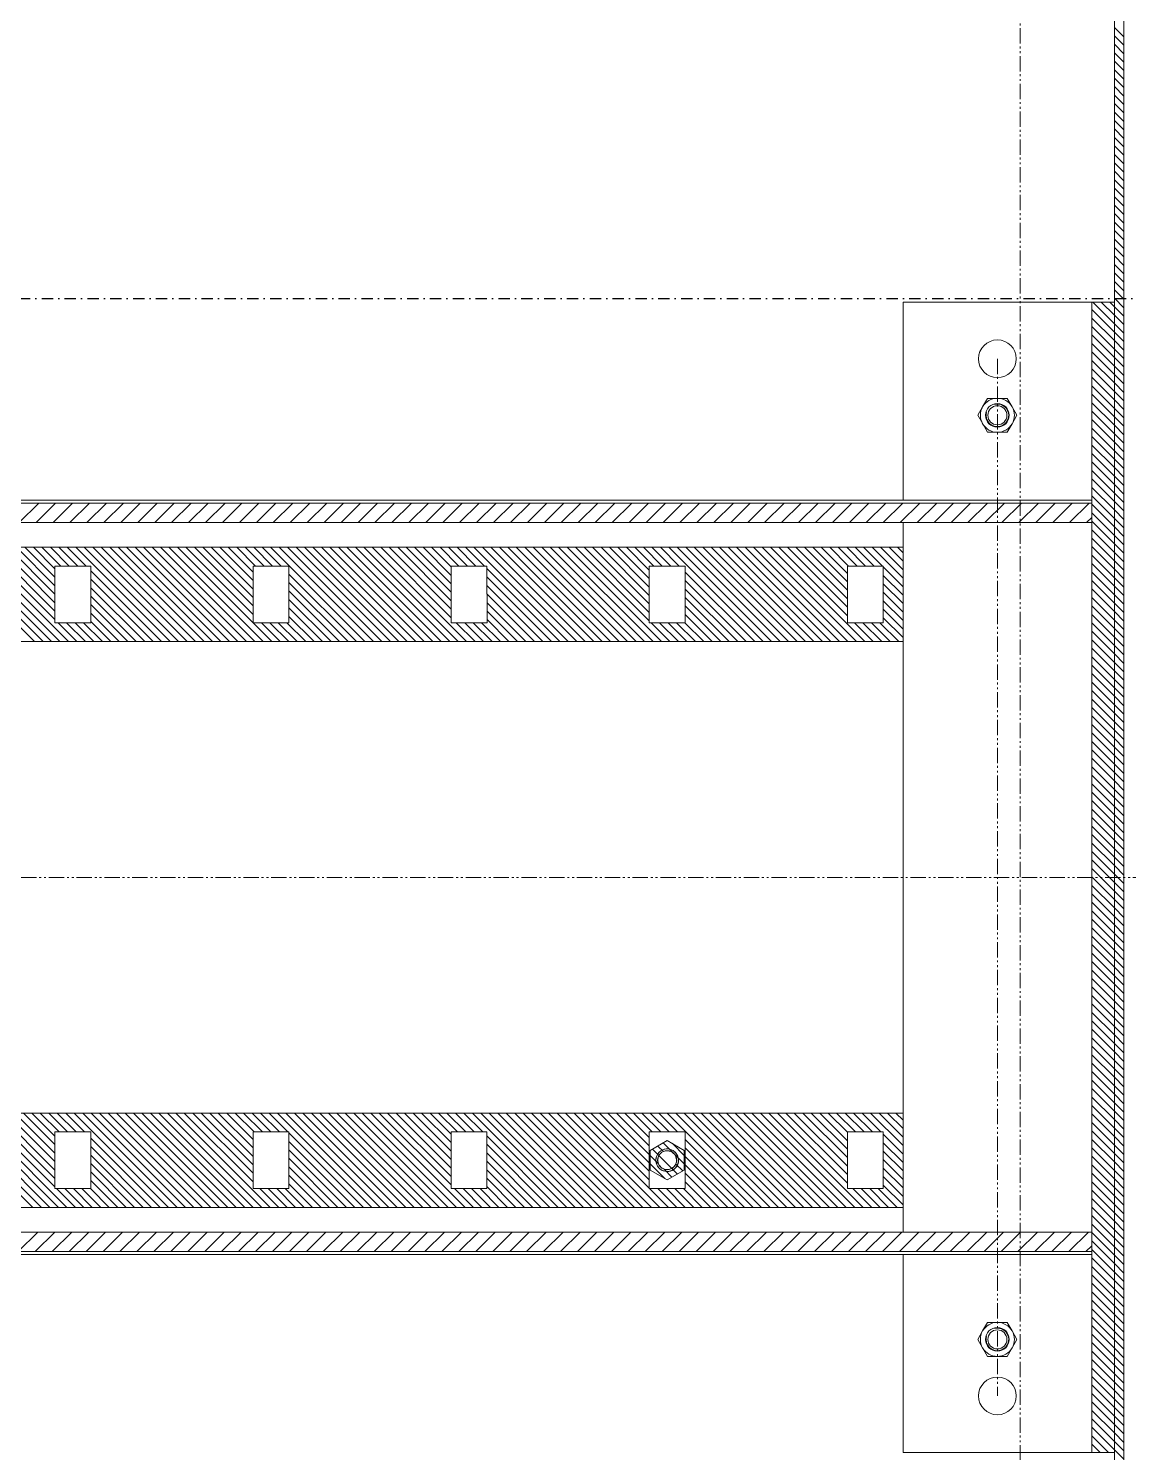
# Model space of a CAD drawing. Header units: millimetres. Extents: x 2179 to 44859, y 3478 to 159868.
# Drawn here: x 33988 to 34571, y 137283 to 138038 of the extents above; entities that cross this region are included whole.
import ezdxf

# ---------------------------------------------------------------- set-up
doc = ezdxf.new("R2010")
doc.units = ezdxf.units.MM
doc.linetypes.add('1_Čerchovaná 6_0mm', pattern=[12, 6, -3, 0, -3])
doc.linetypes.add('IMPORT-PHANTOM2', pattern=[14.732, 8.128, -1.524, 1.016, -1.524, 1.016, -1.524])
for name, color, linetype, lineweight in [('0-1', 7, 'IMPORT-PHANTOM2', 9), ('0-2', 7, 'Continuous', 9), ('2966-1_navrh dispozice stroju-HK_dwg-1', 7, 'Continuous', 9)]:
    doc.layers.add(name, color=color, linetype=linetype, lineweight=lineweight)
doc.layers.add('S-GRID-1', color=9, linetype='1_Čerchovaná 6_0mm', lineweight=25, true_color=0x808080)

# ---------------------------------------------------------------- blocks, each defined once
blk = doc.blocks.new('2966-1_navrh dispozice stroju-HK_dwg__X1507-903082-1NP _ stroje - KOTVÍCÍ BODY')
at = {"layer": '0-2'}
for p, q in [((-15000.63, 18414.95), (-14995.63, 18419.95)), ((-14996.14, 18414.95), (-14991.14, 18419.95)), ((-14991.65, 18414.95), (-14986.65, 18419.95)), ((-14987.16, 18414.95), (-14982.16, 18419.95)), ((-14982.67, 18414.95), (-14977.67, 18419.95)), ((-14978.18, 18414.95), (-14973.18, 18419.95)), ((-14973.69, 18414.95), (-14968.69, 18419.95)), ((-14969.2, 18414.95), (-14964.2, 18419.95)), ((-14964.71, 18414.95), (-14959.71, 18419.95)), ((-14960.22, 18414.95), (-14955.22, 18419.95)), ((-14955.73, 18414.95), (-14950.73, 18419.95)), ((-14951.24, 18414.95), (-14946.24, 18419.95)), ((-14946.75, 18414.95), (-14941.75, 18419.95)), ((-14942.26, 18414.95), (-14937.26, 18419.95)), ((-14937.77, 18414.95), (-14932.77, 18419.95)), ((-14933.28, 18414.95), (-14928.28, 18419.95)), ((-14928.79, 18414.95), (-14923.79, 18419.95)), ((-14924.3, 18414.95), (-14919.3, 18419.95)), ((-14919.81, 18414.95), (-14914.81, 18419.95)), ((-14915.32, 18414.95), (-14910.32, 18419.95)), ((-14910.83, 18414.95), (-14905.83, 18419.95)), ((-14906.34, 18414.95), (-14901.34, 18419.95)), ((-14901.85, 18414.95), (-14896.85, 18419.95)), ((-14897.36, 18414.95), (-14892.36, 18419.95)), ((-14892.87, 18414.95), (-14887.87, 18419.95)), ((-14888.38, 18414.95), (-14883.38, 18419.95)), ((-14883.89, 18414.95), (-14878.89, 18419.95)), ((-14879.4, 18414.95), (-14874.4, 18419.95)), ((-14874.91, 18414.95), (-14869.91, 18419.95)), ((-14870.42, 18414.95), (-14865.42, 18419.95)), ((-14865.93, 18414.95), (-14860.93, 18419.95)), ((-14861.44, 18414.95), (-14856.44, 18419.95)), ((-14856.95, 18414.95), (-14851.95, 18419.95)), ((-14852.46, 18414.95), (-14847.46, 18419.95)), ((-14847.97, 18414.95), (-14842.97, 18419.95)), ((-14843.48, 18414.95), (-14838.48, 18419.95)), ((-14838.99, 18414.95), (-14833.99, 18419.95)), ((-14834.5, 18414.95), (-14829.5, 18419.95)), ((-14830.01, 18414.95), (-14825.01, 18419.95)), ((-14825.52, 18414.95), (-14820.52, 18419.95)), ((-14821.03, 18414.95), (-14816.03, 18419.95)), ((-14816.54, 18414.95), (-14811.54, 18419.95)), ((-14812.05, 18414.95), (-14807.05, 18419.95)), ((-14807.56, 18414.95), (-14802.56, 18419.95)), ((-14803.07, 18414.95), (-14798.07, 18419.95)), ((-14798.58, 18414.95), (-14793.58, 18419.95)), ((-14794.09, 18414.95), (-14789.09, 18419.95)), ((-14789.6, 18414.95), (-14784.6, 18419.95)), ((-14785.11, 18414.95), (-14780.11, 18419.95)), ((-14780.62, 18414.95), (-14775.62, 18419.95)), ((-14776.13, 18414.95), (-14771.13, 18419.95)), ((-14771.64, 18414.95), (-14766.64, 18419.95)), ((-14767.15, 18414.95), (-14762.15, 18419.95)), ((-14762.66, 18414.95), (-14757.66, 18419.95)), ((-14758.17, 18414.95), (-14753.17, 18419.95)), ((-14753.68, 18414.95), (-14748.68, 18419.95)), ((-14749.19, 18414.95), (-14744.19, 18419.95)), ((-14744.7, 18414.95), (-14739.7, 18419.95)), ((-14740.21, 18414.95), (-14735.21, 18419.95)), ((-14735.72, 18414.95), (-14730.72, 18419.95)), ((-14731.22, 18414.95), (-14726.22, 18419.95)), ((-14726.73, 18414.95), (-14721.73, 18419.95)), ((-14722.24, 18414.95), (-14717.24, 18419.95)), ((-14717.75, 18414.95), (-14712.75, 18419.95)), ((-14713.26, 18414.95), (-14708.26, 18419.95)), ((-14708.77, 18414.95), (-14703.77, 18419.95)), ((-14704.28, 18414.95), (-14699.28, 18419.95)), ((-14699.79, 18414.95), (-14694.79, 18419.95)), ((-14695.3, 18414.95), (-14690.3, 18419.95)), ((-14690.81, 18414.95), (-14685.81, 18419.95)), ((-14686.32, 18414.95), (-14681.32, 18419.95)), ((-14681.83, 18414.95), (-14676.83, 18419.95)), ((-14677.34, 18414.95), (-14672.34, 18419.95)), ((-14672.85, 18414.95), (-14667.85, 18419.95)), ((-14668.36, 18414.95), (-14663.36, 18419.95)), ((-14663.87, 18414.95), (-14658.87, 18419.95)), ((-14659.38, 18414.95), (-14654.38, 18419.95)), ((-14654.89, 18414.95), (-14649.89, 18419.95)), ((-14650.4, 18414.95), (-14645.4, 18419.95)), ((-14645.91, 18414.95), (-14640.91, 18419.95)), ((-14641.42, 18414.95), (-14636.42, 18419.95)), ((-14636.93, 18414.95), (-14631.93, 18419.95)), ((-14632.44, 18414.95), (-14627.44, 18419.95)), ((-14627.95, 18414.95), (-14622.95, 18419.95)), ((-14623.46, 18414.95), (-14618.46, 18419.95)), ((-14618.97, 18414.95), (-14613.97, 18419.95)), ((-14614.48, 18414.95), (-14609.48, 18419.95)), ((-14609.99, 18414.95), (-14604.99, 18419.95)), ((-14605.5, 18414.95), (-14600.5, 18419.95)), ((-14601.01, 18414.95), (-14596.01, 18419.95)), ((-14596.52, 18414.95), (-14591.52, 18419.95)), ((-14592.03, 18414.95), (-14587.03, 18419.95)), ((-14587.54, 18414.95), (-14582.54, 18419.95)), ((-14583.05, 18414.95), (-14578.05, 18419.95)), ((-14578.56, 18414.95), (-14573.56, 18419.95)), ((-14574.07, 18414.95), (-14569.07, 18419.95)), ((-14569.58, 18414.95), (-14564.58, 18419.95)), ((-14565.09, 18414.95), (-14560.09, 18419.95)), ((-14560.6, 18414.95), (-14555.6, 18419.95)), ((-14556.11, 18414.95), (-14551.11, 18419.95)), ((-14551.62, 18414.95), (-14546.62, 18419.95)), ((-14547.13, 18414.95), (-14542.13, 18419.95)), ((-14542.64, 18414.95), (-14537.64, 18419.95)), ((-14538.15, 18414.95), (-14533.15, 18419.95)), ((-14533.66, 18414.95), (-14528.66, 18419.95)), ((-14529.17, 18414.95), (-14524.17, 18419.95)), ((-14524.68, 18414.95), (-14519.68, 18419.95)), ((-14520.19, 18414.95), (-14515.19, 18419.95)), ((-14515.7, 18414.95), (-14510.7, 18419.95)), ((-14511.21, 18414.95), (-14506.21, 18419.95)), ((-14506.72, 18414.95), (-14501.72, 18419.95)), ((-14502.23, 18414.95), (-14497.23, 18419.95)), ((-14497.74, 18414.95), (-14492.74, 18419.95)), ((-14493.25, 18414.95), (-14488.25, 18419.95)), ((-14488.76, 18414.95), (-14483.76, 18419.95)), ((-14484.27, 18414.95), (-14479.27, 18419.95)), ((-14479.78, 18414.95), (-14474.78, 18419.95)), ((-14475.29, 18414.95), (-14470.29, 18419.95)), ((-14470.8, 18414.95), (-14465.8, 18419.95)), ((-14466.31, 18414.95), (-14461.31, 18419.95)), ((-14461.82, 18414.95), (-14456.82, 18419.95)), ((-14457.33, 18414.95), (-14452.33, 18419.95)), ((-14452.84, 18414.95), (-14447.84, 18419.95)), ((-14448.35, 18414.95), (-14443.35, 18419.95)), ((-14443.86, 18414.95), (-14438.86, 18419.95)), ((-14439.37, 18414.95), (-14434.37, 18419.95)), ((-14434.88, 18414.95), (-14429.88, 18419.95)), ((-14430.39, 18414.95), (-14425.39, 18419.95)), ((-14425.9, 18414.95), (-14420.9, 18419.95)), ((-14421.41, 18414.95), (-14416.41, 18419.95)), ((-14416.92, 18414.95), (-14411.92, 18419.95)), ((-14412.43, 18414.95), (-14407.43, 18419.95)), ((-14407.94, 18414.95), (-14402.94, 18419.95)), ((-14403.45, 18414.95), (-14398.45, 18419.95)), ((-14398.96, 18414.95), (-14393.96, 18419.95)), ((-14394.47, 18414.95), (-14389.47, 18419.95)), ((-14389.98, 18414.95), (-14384.98, 18419.95)), ((-14385.49, 18414.95), (-14380.49, 18419.95)), ((-14380.99, 18414.95), (-14375.99, 18419.95)), ((-14376.5, 18414.95), (-14371.5, 18419.95)), ((-14372.01, 18414.95), (-14367.01, 18419.95)), ((-14367.52, 18414.95), (-14362.52, 18419.95)), ((-14363.03, 18414.95), (-14358.03, 18419.95)), ((-14358.54, 18414.95), (-14353.54, 18419.95)), ((-14354.05, 18414.95), (-14349.05, 18419.95)), ((-14349.56, 18414.95), (-14344.56, 18419.95)), ((-14345.07, 18414.95), (-14340.07, 18419.95)), ((-14340.58, 18414.95), (-14335.58, 18419.95)), ((-14336.09, 18414.95), (-14331.09, 18419.95)), ((-14331.6, 18414.95), (-14326.6, 18419.95)), ((-14327.11, 18414.95), (-14322.11, 18419.95)), ((-14322.62, 18414.95), (-14317.62, 18419.95)), ((-14318.13, 18414.95), (-14313.13, 18419.95)), ((-14313.64, 18414.95), (-14308.64, 18419.95)), ((-14309.15, 18414.95), (-14304.15, 18419.95)), ((-14304.66, 18414.95), (-14299.66, 18419.95)), ((-14300.17, 18414.95), (-14295.17, 18419.95)), ((-14295.68, 18414.95), (-14290.68, 18419.95)), ((-14291.19, 18414.95), (-14286.19, 18419.95)), ((-14286.7, 18414.95), (-14281.7, 18419.95)), ((-14282.21, 18414.95), (-14277.21, 18419.95)), ((-14277.72, 18414.95), (-14272.72, 18419.95)), ((-14273.23, 18414.95), (-14268.23, 18419.95)), ((-14268.74, 18414.95), (-14263.74, 18419.95)), ((-14264.25, 18414.95), (-14259.25, 18419.95)), ((-14259.76, 18414.95), (-14254.76, 18419.95)), ((-14255.27, 18414.95), (-14250.27, 18419.95)), ((-14250.78, 18414.95), (-14245.78, 18419.95)), ((-14246.29, 18414.95), (-14241.29, 18419.95))]:
    blk.add_line(p, q, dxfattribs=at)
blk = doc.blocks.new('2966-1_navrh dispozice stroju-HK_dwg__X1516-903091-1NP _ stroje - KOTVÍCÍ BODY')
at = {"layer": '0-2'}
for p, q in [((-14351.43, 18399.8), (-14354.58, 18402.95)), ((-14351.43, 18390.82), (-14361.78, 18401.17)), ((-14351.43, 18381.84), (-14361.78, 18392.19)), ((-14351.43, 18372.86), (-14361.78, 18383.21)), ((-14351.43, 18363.88), (-14361.78, 18374.23)), ((-14351.43, 18354.9), (-14361.78, 18365.25)), ((-14351.43, 18345.92), (-14361.78, 18356.27)), ((-14351.43, 18336.93), (-14361.78, 18347.28)), ((-14351.43, 18327.95), (-14361.78, 18338.3)), ((-14351.43, 18318.97), (-14361.78, 18329.32)), ((-14351.43, 18309.99), (-14361.78, 18320.34)), ((-14351.43, 18301.01), (-14361.78, 18311.36)), ((-14351.43, 18292.03), (-14361.78, 18302.38)), ((-14351.43, 18283.05), (-14361.78, 18293.4)), ((-14351.43, 18274.07), (-14361.78, 18284.42)), ((-14351.43, 18265.09), (-14361.78, 18275.44)), ((-14351.43, 18256.11), (-14361.78, 18266.46)), ((-14351.43, 18247.13), (-14361.78, 18257.48)), ((-14351.43, 18238.15), (-14361.78, 18248.5)), ((-14351.43, 18229.17), (-14361.78, 18239.52)), ((-14351.43, 18220.19), (-14361.78, 18230.54)), ((-14351.43, 18211.21), (-14361.78, 18221.56)), ((-14351.43, 18202.23), (-14361.78, 18212.58)), ((-14351.43, 18193.25), (-14361.78, 18203.6)), ((-14351.43, 18184.27), (-14361.78, 18194.62)), ((-14351.43, 18175.29), (-14361.78, 18185.64)), ((-14351.43, 18166.31), (-14361.78, 18176.66)), ((-14351.43, 18157.33), (-14361.78, 18167.68)), ((-14351.43, 18148.35), (-14361.78, 18158.7)), ((-14351.43, 18139.37), (-14361.78, 18149.72)), ((-14351.43, 18130.39), (-14361.78, 18140.74)), ((-14351.43, 18121.41), (-14361.78, 18131.76)), ((-14351.43, 18112.43), (-14361.78, 18122.78)), ((-14351.43, 18103.45), (-14361.78, 18113.8)), ((-14351.43, 18094.47), (-14361.78, 18104.82)), ((-14351.43, 18085.49), (-14361.78, 18095.84)), ((-14351.43, 18076.51), (-14361.78, 18086.86)), ((-14351.43, 18067.53), (-14361.78, 18077.88)), ((-14351.43, 18058.55), (-14361.78, 18068.9)), ((-14351.43, 18049.57), (-14361.78, 18059.92)), ((-14351.43, 18040.59), (-14361.78, 18050.94)), ((-14351.43, 18031.61), (-14361.78, 18041.96)), ((-14351.43, 18022.63), (-14361.78, 18032.98)), ((-14351.43, 18013.65), (-14361.78, 18024)), ((-14351.43, 18004.67), (-14361.78, 18015.02)), ((-14351.43, 17995.69), (-14361.78, 18006.04)), ((-14351.43, 17986.7), (-14361.78, 17997.05)), ((-14351.43, 17977.72), (-14361.78, 17988.07)), ((-14351.43, 17968.74), (-14361.78, 17979.09)), ((-14351.43, 17959.76), (-14361.78, 17970.11)), ((-14351.43, 17950.78), (-14361.78, 17961.13)), ((-14351.43, 17941.8), (-14361.78, 17952.15)), ((-14351.43, 17932.82), (-14361.78, 17943.17)), ((-14351.43, 17923.84), (-14361.78, 17934.19)), ((-14351.43, 17914.86), (-14361.78, 17925.21)), ((-14351.43, 17905.88), (-14361.78, 17916.23)), ((-14351.43, 17896.9), (-14361.78, 17907.25)), ((-14351.43, 17887.92), (-14361.78, 17898.27)), ((-14351.43, 17878.94), (-14361.78, 17889.29)), ((-14351.43, 17869.96), (-14361.78, 17880.31)), ((-14351.43, 17860.98), (-14361.78, 17871.33)), ((-14351.43, 17852), (-14361.78, 17862.35)), ((-14351.43, 17843.02), (-14361.78, 17853.37)), ((-14351.43, 17834.04), (-14361.78, 17844.39))]:
    blk.add_line(p, q, dxfattribs=at)
blk = doc.blocks.new('2966-1_navrh dispozice stroju-HK_dwg__X1517-903092-1NP _ stroje - KOTVÍCÍ BODY')
at = {"layer": '0-2'}
for p, q in [((-14738.02, 18400.23), (-14740.73, 18402.95)), ((-14738.02, 18391.25), (-14748.37, 18401.6)), ((-14738.02, 18382.27), (-14748.37, 18392.62)), ((-14738.02, 18373.29), (-14748.37, 18383.64)), ((-14738.02, 18364.31), (-14748.37, 18374.66)), ((-14738.02, 18355.33), (-14748.37, 18365.68)), ((-14738.02, 18346.35), (-14748.37, 18356.7)), ((-14738.02, 18337.37), (-14748.37, 18347.72)), ((-14738.02, 18328.39), (-14748.37, 18338.74)), ((-14738.02, 18319.41), (-14748.37, 18329.76)), ((-14738.02, 18310.43), (-14748.37, 18320.78)), ((-14738.02, 18301.45), (-14748.37, 18311.8)), ((-14738.02, 18292.47), (-14748.37, 18302.82)), ((-14738.02, 18283.49), (-14748.37, 18293.84)), ((-14738.02, 18274.51), (-14748.37, 18284.86)), ((-14738.02, 18265.53), (-14748.37, 18275.88)), ((-14738.02, 18256.55), (-14748.37, 18266.9)), ((-14738.02, 18247.57), (-14748.37, 18257.92)), ((-14738.02, 18238.59), (-14748.37, 18248.94)), ((-14738.02, 18229.61), (-14748.37, 18239.96)), ((-14738.02, 18220.63), (-14748.37, 18230.98)), ((-14738.02, 18211.65), (-14748.37, 18222)), ((-14738.02, 18202.67), (-14748.37, 18213.02)), ((-14738.02, 18193.69), (-14748.37, 18204.04)), ((-14738.02, 18184.71), (-14748.37, 18195.06)), ((-14738.02, 18175.73), (-14748.37, 18186.08)), ((-14738.02, 18166.75), (-14748.37, 18177.1)), ((-14738.02, 18157.77), (-14748.37, 18168.12)), ((-14738.02, 18148.79), (-14748.37, 18159.14)), ((-14738.02, 18139.81), (-14748.37, 18150.16)), ((-14738.02, 18130.83), (-14748.37, 18141.18)), ((-14738.02, 18121.84), (-14748.37, 18132.19)), ((-14738.02, 18112.86), (-14748.37, 18123.21)), ((-14738.02, 18103.88), (-14748.37, 18114.23)), ((-14738.02, 18094.9), (-14748.37, 18105.25)), ((-14738.02, 18085.92), (-14748.37, 18096.27)), ((-14738.02, 18076.94), (-14748.37, 18087.29)), ((-14738.02, 18067.96), (-14748.37, 18078.31)), ((-14738.02, 18058.98), (-14748.37, 18069.33)), ((-14738.02, 18050), (-14748.37, 18060.35)), ((-14738.02, 18041.02), (-14748.37, 18051.37)), ((-14738.02, 18032.04), (-14748.37, 18042.39)), ((-14738.02, 18023.06), (-14748.37, 18033.41)), ((-14738.02, 18014.08), (-14748.37, 18024.43)), ((-14738.02, 18005.1), (-14748.37, 18015.45)), ((-14738.02, 17996.12), (-14748.37, 18006.47)), ((-14738.02, 17987.14), (-14748.37, 17997.49)), ((-14738.02, 17978.16), (-14748.37, 17988.51)), ((-14738.02, 17969.18), (-14748.37, 17979.53)), ((-14738.02, 17960.2), (-14748.37, 17970.55)), ((-14738.02, 17951.22), (-14748.37, 17961.57)), ((-14738.02, 17942.24), (-14748.37, 17952.59)), ((-14738.02, 17933.26), (-14748.37, 17943.61)), ((-14738.02, 17924.28), (-14748.37, 17934.63)), ((-14738.02, 17915.3), (-14748.37, 17925.65)), ((-14738.02, 17906.32), (-14748.37, 17916.67)), ((-14738.02, 17897.34), (-14748.37, 17907.69)), ((-14738.02, 17888.36), (-14748.37, 17898.71)), ((-14738.02, 17879.38), (-14748.37, 17889.73)), ((-14738.02, 17870.4), (-14748.37, 17880.75)), ((-14738.02, 17861.42), (-14748.37, 17871.77)), ((-14738.02, 17852.44), (-14748.37, 17862.79)), ((-14738.02, 17843.46), (-14748.37, 17853.81)), ((-14738.02, 17834.48), (-14748.37, 17844.83))]:
    blk.add_line(p, q, dxfattribs=at)
blk = doc.blocks.new('2966-1_navrh dispozice stroju-HK_dwg__X1518-903093-1NP _ stroje - KOTVÍCÍ BODY')
at = {"layer": '0-2'}
for p, q in [((-14854.9, 18412.51), (-14852.46, 18414.95)), ((-14854.9, 18408.02), (-14847.97, 18414.95)), ((-14854.9, 18403.53), (-14843.48, 18414.95)), ((-14850.99, 18402.95), (-14838.99, 18414.95)), ((-14846.5, 18402.95), (-14834.5, 18414.95)), ((-14842.01, 18402.95), (-14830.01, 18414.95)), ((-14837.52, 18402.95), (-14825.52, 18414.95)), ((-14833.03, 18402.95), (-14821.03, 18414.95)), ((-14828.54, 18402.95), (-14816.54, 18414.95)), ((-14824.05, 18402.95), (-14812.05, 18414.95)), ((-14819.56, 18402.95), (-14807.56, 18414.95)), ((-14815.07, 18402.95), (-14803.07, 18414.95)), ((-14810.58, 18402.95), (-14798.58, 18414.95)), ((-14806.09, 18402.95), (-14794.09, 18414.95)), ((-14801.6, 18402.95), (-14789.6, 18414.95)), ((-14797.11, 18402.95), (-14785.11, 18414.95)), ((-14792.62, 18402.95), (-14780.62, 18414.95)), ((-14788.13, 18402.95), (-14776.13, 18414.95)), ((-14783.64, 18402.95), (-14771.64, 18414.95)), ((-14779.15, 18402.95), (-14767.15, 18414.95)), ((-14774.66, 18402.95), (-14762.66, 18414.95)), ((-14770.17, 18402.95), (-14758.17, 18414.95)), ((-14765.68, 18402.95), (-14753.68, 18414.95)), ((-14761.19, 18402.95), (-14749.19, 18414.95)), ((-14756.7, 18402.95), (-14744.7, 18414.95)), ((-14752.21, 18402.95), (-14740.21, 18414.95)), ((-14747.72, 18402.95), (-14735.72, 18414.95)), ((-14743.22, 18402.95), (-14731.22, 18414.95)), ((-14738.73, 18402.95), (-14726.73, 18414.95)), ((-14734.24, 18402.95), (-14722.24, 18414.95)), ((-14729.75, 18402.95), (-14717.75, 18414.95)), ((-14725.26, 18402.95), (-14713.26, 18414.95)), ((-14720.77, 18402.95), (-14708.77, 18414.95)), ((-14716.28, 18402.95), (-14704.28, 18414.95)), ((-14711.79, 18402.95), (-14699.79, 18414.95)), ((-14707.3, 18402.95), (-14695.3, 18414.95)), ((-14702.81, 18402.95), (-14690.81, 18414.95)), ((-14698.32, 18402.95), (-14686.32, 18414.95)), ((-14693.83, 18402.95), (-14681.83, 18414.95)), ((-14689.34, 18402.95), (-14677.34, 18414.95)), ((-14684.85, 18402.95), (-14672.85, 18414.95)), ((-14680.36, 18402.95), (-14668.36, 18414.95)), ((-14675.87, 18402.95), (-14663.87, 18414.95)), ((-14671.38, 18402.95), (-14659.38, 18414.95)), ((-14666.89, 18402.95), (-14654.89, 18414.95)), ((-14662.4, 18402.95), (-14650.4, 18414.95)), ((-14657.91, 18402.95), (-14645.91, 18414.95)), ((-14653.42, 18402.95), (-14641.42, 18414.95)), ((-14648.93, 18402.95), (-14636.93, 18414.95)), ((-14644.44, 18402.95), (-14632.44, 18414.95)), ((-14639.95, 18402.95), (-14627.95, 18414.95)), ((-14635.46, 18402.95), (-14623.46, 18414.95)), ((-14630.97, 18402.95), (-14618.97, 18414.95)), ((-14626.48, 18402.95), (-14614.48, 18414.95)), ((-14621.99, 18402.95), (-14609.99, 18414.95)), ((-14617.5, 18402.95), (-14605.5, 18414.95)), ((-14613.01, 18402.95), (-14601.01, 18414.95)), ((-14608.52, 18402.95), (-14596.52, 18414.95)), ((-14604.03, 18402.95), (-14592.03, 18414.95)), ((-14599.54, 18402.95), (-14587.54, 18414.95)), ((-14595.05, 18402.95), (-14583.05, 18414.95)), ((-14590.56, 18402.95), (-14578.56, 18414.95)), ((-14586.07, 18402.95), (-14574.07, 18414.95)), ((-14581.58, 18402.95), (-14569.58, 18414.95)), ((-14577.09, 18402.95), (-14565.09, 18414.95)), ((-14572.6, 18402.95), (-14560.6, 18414.95)), ((-14568.11, 18402.95), (-14556.11, 18414.95)), ((-14563.62, 18402.95), (-14551.62, 18414.95)), ((-14559.13, 18402.95), (-14547.13, 18414.95)), ((-14554.64, 18402.95), (-14542.64, 18414.95)), ((-14550.15, 18402.95), (-14538.15, 18414.95)), ((-14545.66, 18402.95), (-14533.66, 18414.95)), ((-14541.17, 18402.95), (-14529.17, 18414.95)), ((-14536.68, 18402.95), (-14524.68, 18414.95)), ((-14532.19, 18402.95), (-14520.19, 18414.95)), ((-14527.7, 18402.95), (-14515.7, 18414.95)), ((-14523.21, 18402.95), (-14511.21, 18414.95)), ((-14518.72, 18402.95), (-14506.72, 18414.95)), ((-14514.23, 18402.95), (-14502.23, 18414.95)), ((-14509.74, 18402.95), (-14497.74, 18414.95)), ((-14505.25, 18402.95), (-14493.25, 18414.95)), ((-14500.76, 18402.95), (-14488.76, 18414.95)), ((-14496.27, 18402.95), (-14484.27, 18414.95)), ((-14491.78, 18402.95), (-14479.78, 18414.95)), ((-14487.29, 18402.95), (-14475.29, 18414.95)), ((-14482.8, 18402.95), (-14470.8, 18414.95)), ((-14478.31, 18402.95), (-14466.31, 18414.95)), ((-14473.82, 18402.95), (-14461.82, 18414.95)), ((-14469.33, 18402.95), (-14457.33, 18414.95)), ((-14464.84, 18402.95), (-14452.84, 18414.95)), ((-14460.35, 18402.95), (-14448.35, 18414.95)), ((-14455.86, 18402.95), (-14443.86, 18414.95)), ((-14451.37, 18402.95), (-14439.37, 18414.95)), ((-14446.88, 18402.95), (-14434.88, 18414.95)), ((-14442.39, 18402.95), (-14430.39, 18414.95)), ((-14437.9, 18402.95), (-14425.9, 18414.95)), ((-14433.41, 18402.95), (-14421.41, 18414.95)), ((-14428.92, 18402.95), (-14416.92, 18414.95)), ((-14424.43, 18402.95), (-14412.43, 18414.95)), ((-14419.94, 18402.95), (-14407.94, 18414.95)), ((-14415.45, 18402.95), (-14403.45, 18414.95)), ((-14410.96, 18402.95), (-14398.96, 18414.95)), ((-14406.47, 18402.95), (-14394.47, 18414.95)), ((-14401.98, 18402.95), (-14389.98, 18414.95)), ((-14397.49, 18402.95), (-14385.49, 18414.95)), ((-14392.99, 18402.95), (-14380.99, 18414.95)), ((-14388.5, 18402.95), (-14376.5, 18414.95)), ((-14384.01, 18402.95), (-14372.01, 18414.95)), ((-14379.52, 18402.95), (-14367.52, 18414.95)), ((-14375.03, 18402.95), (-14363.03, 18414.95)), ((-14370.54, 18402.95), (-14358.54, 18414.95)), ((-14366.05, 18402.95), (-14354.05, 18414.95)), ((-14361.56, 18402.95), (-14349.56, 18414.95)), ((-14357.07, 18402.95), (-14345.07, 18414.95)), ((-14352.58, 18402.95), (-14340.58, 18414.95)), ((-14348.09, 18402.95), (-14336.09, 18414.95)), ((-14343.6, 18402.95), (-14331.6, 18414.95)), ((-14339.11, 18402.95), (-14327.11, 18414.95)), ((-14334.62, 18402.95), (-14322.62, 18414.95)), ((-14330.13, 18402.95), (-14318.13, 18414.95)), ((-14325.64, 18402.95), (-14313.64, 18414.95)), ((-14321.15, 18402.95), (-14309.15, 18414.95)), ((-14316.66, 18402.95), (-14304.66, 18414.95)), ((-14312.17, 18402.95), (-14300.17, 18414.95)), ((-14307.68, 18402.95), (-14295.68, 18414.95)), ((-14303.19, 18402.95), (-14291.19, 18414.95)), ((-14298.7, 18402.95), (-14286.7, 18414.95)), ((-14294.21, 18402.95), (-14282.21, 18414.95)), ((-14289.72, 18402.95), (-14277.72, 18414.95)), ((-14285.23, 18402.95), (-14273.23, 18414.95)), ((-14280.74, 18402.95), (-14268.74, 18414.95)), ((-14276.25, 18402.95), (-14264.25, 18414.95)), ((-14271.76, 18402.95), (-14259.76, 18414.95)), ((-14267.27, 18402.95), (-14255.27, 18414.95)), ((-14262.78, 18402.95), (-14250.78, 18414.95)), ((-14258.29, 18402.95), (-14246.29, 18414.95)), ((-14253.8, 18402.95), (-14244.9, 18411.85)), ((-14249.31, 18402.95), (-14244.9, 18407.36))]:
    blk.add_line(p, q, dxfattribs=at)
blk = doc.blocks.new('2966-1_navrh dispozice stroju-HK_dwg__X1528-903103-1NP _ stroje - KOTVÍCÍ BODY')
at = {"layer": '0-2'}
for p, q in [((-14424.9, 18299.2), (-14421.15, 18302.95)), ((-14424.9, 18294.71), (-14416.66, 18302.95)), ((-14424.9, 18290.22), (-14412.17, 18302.95)), ((-14424.9, 18285.73), (-14407.68, 18302.95)), ((-14413.69, 18292.45), (-14403.19, 18302.95)), ((-14409.2, 18292.45), (-14398.7, 18302.95)), ((-14404.71, 18292.45), (-14394.21, 18302.95)), ((-14400.22, 18292.45), (-14389.72, 18302.95)), ((-14395.73, 18292.45), (-14385.23, 18302.95)), ((-14391.24, 18292.45), (-14380.74, 18302.95)), ((-14386.75, 18292.45), (-14376.25, 18302.95)), ((-14384.9, 18289.81), (-14374.9, 18299.81)), ((-14424.9, 18281.24), (-14414.9, 18291.24)), ((-14384.9, 18285.32), (-14374.9, 18295.32)), ((-14384.9, 18280.83), (-14374.9, 18290.83)), ((-14424.9, 18276.75), (-14414.9, 18286.75)), ((-14424.9, 18272.26), (-14414.9, 18282.26)), ((-14424.9, 18231.85), (-14374.9, 18281.85)), ((-14384.9, 18276.34), (-14374.9, 18286.34)), ((-14424.9, 18267.77), (-14414.9, 18277.77)), ((-14424.9, 18227.36), (-14374.9, 18277.36)), ((-14424.9, 18263.28), (-14414.73, 18273.45)), ((-14424.9, 18258.79), (-14410.24, 18273.45)), ((-14424.9, 18254.3), (-14405.75, 18273.45)), ((-14424.9, 18249.81), (-14401.26, 18273.45)), ((-14424.9, 18245.32), (-14396.77, 18273.45)), ((-14424.9, 18240.83), (-14392.28, 18273.45)), ((-14424.9, 18236.34), (-14387.79, 18273.45)), ((-14424.9, 18222.87), (-14374.9, 18272.87)), ((-14424.9, 18218.38), (-14374.9, 18268.38)), ((-14424.9, 18213.89), (-14374.9, 18263.89)), ((-14424.9, 18209.4), (-14374.9, 18259.4)), ((-14424.9, 18204.91), (-14374.9, 18254.91)), ((-14424.9, 18200.42), (-14374.9, 18250.42)), ((-14424.9, 18195.93), (-14374.9, 18245.93)), ((-14424.9, 18191.44), (-14374.9, 18241.44)), ((-14424.9, 18186.95), (-14374.9, 18236.95)), ((-14424.9, 18182.46), (-14374.9, 18232.46)), ((-14424.9, 18177.97), (-14374.9, 18227.97)), ((-14410.93, 18187.45), (-14374.9, 18223.48)), ((-14406.44, 18187.45), (-14374.9, 18218.99)), ((-14401.95, 18187.45), (-14374.9, 18214.5)), ((-14397.46, 18187.45), (-14374.9, 18210.01)), ((-14392.97, 18187.45), (-14374.9, 18205.52)), ((-14388.48, 18187.45), (-14374.9, 18201.03)), ((-14384.9, 18186.54), (-14374.9, 18196.54)), ((-14384.9, 18182.05), (-14374.9, 18192.05)), ((-14424.9, 18173.48), (-14414.9, 18183.48)), ((-14384.9, 18177.56), (-14374.9, 18187.56)), ((-14424.9, 18168.99), (-14414.9, 18178.99)), ((-14384.9, 18173.07), (-14374.9, 18183.07)), ((-14424.9, 18164.5), (-14414.9, 18174.5)), ((-14424.9, 18124.09), (-14374.9, 18174.09)), ((-14424.9, 18160.01), (-14414.9, 18170.01)), ((-14424.9, 18119.59), (-14374.9, 18169.59)), ((-14424.9, 18155.52), (-14411.97, 18168.45)), ((-14424.9, 18151.03), (-14407.48, 18168.45)), ((-14424.9, 18146.54), (-14402.99, 18168.45)), ((-14424.9, 18142.05), (-14398.5, 18168.45)), ((-14424.9, 18137.56), (-14394.01, 18168.45)), ((-14424.9, 18133.07), (-14389.52, 18168.45)), ((-14424.9, 18115.1), (-14374.9, 18165.1)), ((-14424.9, 18110.61), (-14374.9, 18160.61)), ((-14424.9, 18106.12), (-14374.9, 18156.12)), ((-14424.9, 18101.63), (-14374.9, 18151.63)), ((-14424.9, 18097.14), (-14374.9, 18147.14)), ((-14424.9, 18092.65), (-14374.9, 18142.65)), ((-14424.9, 18088.16), (-14374.9, 18138.16)), ((-14424.9, 18083.67), (-14374.9, 18133.67)), ((-14424.9, 18079.18), (-14374.9, 18129.18)), ((-14424.9, 18074.69), (-14374.9, 18124.69)), ((-14412.66, 18082.45), (-14374.9, 18120.2)), ((-14408.17, 18082.45), (-14374.9, 18115.71)), ((-14403.68, 18082.45), (-14374.9, 18111.22)), ((-14399.19, 18082.45), (-14374.9, 18106.73)), ((-14394.7, 18082.45), (-14374.9, 18102.24)), ((-14390.21, 18082.45), (-14374.9, 18097.75)), ((-14385.72, 18082.45), (-14374.9, 18093.26)), ((-14384.9, 18078.77), (-14374.9, 18088.77)), ((-14424.9, 18070.2), (-14414.9, 18080.2)), ((-14384.9, 18074.28), (-14374.9, 18084.28)), ((-14384.9, 18069.79), (-14374.9, 18079.79)), ((-14424.9, 18065.71), (-14414.9, 18075.71)), ((-14424.9, 18061.22), (-14414.9, 18071.22)), ((-14424.9, 18020.81), (-14374.9, 18070.81)), ((-14384.9, 18065.3), (-14374.9, 18075.3)), ((-14424.9, 18056.73), (-14414.9, 18066.73)), ((-14424.9, 18016.32), (-14374.9, 18066.32)), ((-14424.9, 18052.24), (-14413.7, 18063.45)), ((-14424.9, 18047.75), (-14409.21, 18063.45)), ((-14424.9, 18043.26), (-14404.72, 18063.45)), ((-14424.9, 18038.77), (-14400.23, 18063.45)), ((-14424.9, 18034.28), (-14395.74, 18063.45)), ((-14424.9, 18029.79), (-14391.25, 18063.45)), ((-14424.9, 18025.3), (-14386.76, 18063.45)), ((-14424.9, 18011.83), (-14374.9, 18061.83)), ((-14424.9, 18007.34), (-14374.9, 18057.34)), ((-14424.9, 18002.85), (-14374.9, 18052.85)), ((-14424.9, 17998.36), (-14374.9, 18048.36)), ((-14424.9, 17993.87), (-14374.9, 18043.87)), ((-14424.9, 17989.38), (-14374.9, 18039.38)), ((-14424.9, 17984.89), (-14374.9, 18034.89)), ((-14424.9, 17980.4), (-14374.9, 18030.4)), ((-14424.9, 17975.91), (-14374.9, 18025.91)), ((-14424.9, 17971.42), (-14374.9, 18021.42)), ((-14414.38, 17977.45), (-14374.9, 18016.93)), ((-14409.89, 17977.45), (-14374.9, 18012.44)), ((-14405.4, 17977.45), (-14374.9, 18007.95)), ((-14400.91, 17977.45), (-14374.9, 18003.46)), ((-14396.42, 17977.45), (-14374.9, 17998.97)), ((-14391.93, 17977.45), (-14374.9, 17994.48)), ((-14387.44, 17977.45), (-14374.9, 17989.99)), ((-14384.9, 17975.5), (-14374.9, 17985.5)), ((-14384.9, 17971.01), (-14374.9, 17981.01)), ((-14424.9, 17966.93), (-14414.9, 17976.93)), ((-14424.9, 17962.44), (-14414.9, 17972.44)), ((-14384.9, 17966.52), (-14374.9, 17976.52)), ((-14384.9, 17962.03), (-14374.9, 17972.03)), ((-14424.9, 17957.95), (-14414.9, 17967.95)), ((-14424.9, 17917.54), (-14374.9, 17967.54)), ((-14424.9, 17953.46), (-14414.9, 17963.46)), ((-14424.9, 17913.05), (-14374.9, 17963.05)), ((-14424.9, 17948.97), (-14414.9, 17958.97)), ((-14424.9, 17908.56), (-14374.9, 17958.56)), ((-14424.9, 17944.48), (-14410.93, 17958.45)), ((-14424.9, 17939.99), (-14406.44, 17958.45)), ((-14424.9, 17935.5), (-14401.95, 17958.45)), ((-14424.9, 17931.01), (-14397.46, 17958.45)), ((-14424.9, 17926.52), (-14392.97, 17958.45)), ((-14424.9, 17922.03), (-14388.48, 17958.45)), ((-14424.9, 17904.07), (-14374.9, 17954.07)), ((-14424.9, 17899.58), (-14374.9, 17949.58)), ((-14424.9, 17895.09), (-14374.9, 17945.09)), ((-14424.9, 17890.6), (-14374.9, 17940.6)), ((-14424.9, 17886.11), (-14374.9, 17936.11)), ((-14424.9, 17881.62), (-14374.9, 17931.62)), ((-14424.9, 17877.13), (-14374.9, 17927.13)), ((-14424.9, 17872.64), (-14374.9, 17922.64)), ((-14424.9, 17868.15), (-14374.9, 17918.15)), ((-14424.9, 17863.66), (-14374.9, 17913.66)), ((-14411.62, 17872.45), (-14374.9, 17909.17)), ((-14407.13, 17872.45), (-14374.9, 17904.68)), ((-14402.64, 17872.45), (-14374.9, 17900.19)), ((-14398.15, 17872.45), (-14374.9, 17895.7)), ((-14393.66, 17872.45), (-14374.9, 17891.21)), ((-14389.17, 17872.45), (-14374.9, 17886.72)), ((-14384.9, 17872.23), (-14374.9, 17882.23)), ((-14384.9, 17867.74), (-14374.9, 17877.74)), ((-14424.9, 17859.17), (-14414.9, 17869.17)), ((-14384.9, 17863.25), (-14374.9, 17873.25)), ((-14384.9, 17858.76), (-14374.9, 17868.76)), ((-14424.9, 17854.68), (-14414.9, 17864.68)), ((-14424.9, 17850.19), (-14414.9, 17860.19)), ((-14424.9, 17809.78), (-14374.9, 17859.78)), ((-14384.9, 17854.27), (-14374.9, 17864.27)), ((-14424.9, 17845.7), (-14414.9, 17855.7)), ((-14424.9, 17805.29), (-14374.9, 17855.29)), ((-14424.9, 17841.21), (-14412.66, 17853.45)), ((-14424.9, 17836.72), (-14408.17, 17853.45)), ((-14424.9, 17832.23), (-14403.68, 17853.45)), ((-14424.9, 17827.74), (-14399.19, 17853.45)), ((-14424.9, 17823.25), (-14394.7, 17853.45)), ((-14424.9, 17818.76), (-14390.21, 17853.45)), ((-14424.9, 17814.27), (-14385.72, 17853.45)), ((-14424.9, 17800.8), (-14374.9, 17850.8)), ((-14424.9, 17796.31), (-14374.9, 17846.31)), ((-14424.9, 17791.82), (-14374.9, 17841.82))]:
    blk.add_line(p, q, dxfattribs=at)
at = {"layer": '0-2', "flags": 128}
blk.add_lwpolyline([(-14424.9, 18128.58), (-14385.03, 18168.45), (-14374.9, 18178.58)], dxfattribs=at)
blk = doc.blocks.new('2966-1_navrh dispozice stroju-HK_dwg__X1530-903105-1NP _ stroje - KOTVÍCÍ BODY')
at = {"layer": '0-2'}
for p, q in [((-14724.9, 18300.04), (-14721.99, 18302.95)), ((-14724.9, 18295.55), (-14717.5, 18302.95)), ((-14724.9, 18291.06), (-14713.01, 18302.95)), ((-14724.9, 18286.57), (-14708.52, 18302.95)), ((-14714.53, 18292.45), (-14704.03, 18302.95)), ((-14710.04, 18292.45), (-14699.54, 18302.95)), ((-14705.55, 18292.45), (-14695.05, 18302.95)), ((-14701.06, 18292.45), (-14690.56, 18302.95)), ((-14696.57, 18292.45), (-14686.07, 18302.95)), ((-14692.08, 18292.45), (-14681.58, 18302.95)), ((-14687.59, 18292.45), (-14677.09, 18302.95)), ((-14684.9, 18290.65), (-14674.9, 18300.65)), ((-14724.9, 18282.08), (-14714.9, 18292.08)), ((-14684.9, 18286.16), (-14674.9, 18296.16)), ((-14684.9, 18281.67), (-14674.9, 18291.67)), ((-14724.9, 18277.59), (-14714.9, 18287.59)), ((-14724.9, 18273.1), (-14714.9, 18283.1)), ((-14724.9, 18232.69), (-14674.9, 18282.69)), ((-14684.9, 18277.18), (-14674.9, 18287.18)), ((-14724.9, 18268.61), (-14714.9, 18278.61)), ((-14724.9, 18228.2), (-14674.9, 18278.2)), ((-14724.9, 18264.12), (-14714.9, 18274.12)), ((-14724.9, 18223.71), (-14674.9, 18273.71)), ((-14724.9, 18259.63), (-14711.08, 18273.45)), ((-14724.9, 18255.14), (-14706.59, 18273.45)), ((-14724.9, 18250.65), (-14702.1, 18273.45)), ((-14724.9, 18246.16), (-14697.61, 18273.45)), ((-14724.9, 18241.67), (-14693.12, 18273.45)), ((-14724.9, 18237.18), (-14688.63, 18273.45)), ((-14724.9, 18219.22), (-14674.9, 18269.22)), ((-14724.9, 18214.73), (-14674.9, 18264.73)), ((-14724.9, 18210.24), (-14674.9, 18260.24)), ((-14724.9, 18205.75), (-14674.9, 18255.75)), ((-14724.9, 18201.26), (-14674.9, 18251.26)), ((-14724.9, 18196.77), (-14674.9, 18246.77)), ((-14724.9, 18192.28), (-14674.9, 18242.28)), ((-14724.9, 18187.79), (-14674.9, 18237.79)), ((-14724.9, 18183.3), (-14674.9, 18233.3)), ((-14724.9, 18178.81), (-14674.9, 18228.81)), ((-14711.77, 18187.45), (-14674.9, 18224.32)), ((-14707.28, 18187.45), (-14674.9, 18219.82)), ((-14702.79, 18187.45), (-14674.9, 18215.33)), ((-14698.3, 18187.45), (-14674.9, 18210.84)), ((-14693.81, 18187.45), (-14674.9, 18206.35)), ((-14689.32, 18187.45), (-14674.9, 18201.86)), ((-14684.9, 18187.37), (-14674.9, 18197.37)), ((-14684.9, 18182.88), (-14674.9, 18192.88)), ((-14724.9, 18174.32), (-14714.9, 18184.32)), ((-14684.9, 18178.39), (-14674.9, 18188.39)), ((-14684.9, 18173.9), (-14674.9, 18183.9)), ((-14724.9, 18169.82), (-14714.9, 18179.82)), ((-14684.9, 18169.41), (-14674.9, 18179.41)), ((-14724.9, 18165.33), (-14714.9, 18175.33)), ((-14724.9, 18124.92), (-14674.9, 18174.92)), ((-14724.9, 18160.84), (-14714.9, 18170.84)), ((-14724.9, 18120.43), (-14674.9, 18170.43)), ((-14724.9, 18156.35), (-14712.81, 18168.45)), ((-14724.9, 18151.86), (-14708.32, 18168.45)), ((-14724.9, 18147.37), (-14703.83, 18168.45)), ((-14724.9, 18142.88), (-14699.34, 18168.45)), ((-14724.9, 18138.39), (-14694.85, 18168.45)), ((-14724.9, 18133.9), (-14690.36, 18168.45)), ((-14724.9, 18129.41), (-14685.87, 18168.45)), ((-14724.9, 18115.94), (-14674.9, 18165.94)), ((-14724.9, 18111.45), (-14674.9, 18161.45)), ((-14724.9, 18106.96), (-14674.9, 18156.96)), ((-14724.9, 18102.47), (-14674.9, 18152.47)), ((-14724.9, 18097.98), (-14674.9, 18147.98)), ((-14724.9, 18093.49), (-14674.9, 18143.49)), ((-14724.9, 18089), (-14674.9, 18139)), ((-14724.9, 18084.51), (-14674.9, 18134.51)), ((-14724.9, 18080.02), (-14674.9, 18130.02)), ((-14724.9, 18075.53), (-14674.9, 18125.53)), ((-14713.49, 18082.45), (-14674.9, 18121.04)), ((-14709, 18082.45), (-14674.9, 18116.55)), ((-14704.51, 18082.45), (-14674.9, 18112.06)), ((-14700.02, 18082.45), (-14674.9, 18107.57)), ((-14695.53, 18082.45), (-14674.9, 18103.08)), ((-14691.04, 18082.45), (-14674.9, 18098.59)), ((-14686.55, 18082.45), (-14674.9, 18094.1)), ((-14684.9, 18079.61), (-14674.9, 18089.61)), ((-14724.9, 18071.04), (-14714.9, 18081.04)), ((-14684.9, 18075.12), (-14674.9, 18085.12)), ((-14684.9, 18070.63), (-14674.9, 18080.63)), ((-14724.9, 18066.55), (-14714.9, 18076.55)), ((-14724.9, 18062.06), (-14714.9, 18072.06)), ((-14724.9, 18021.65), (-14674.9, 18071.65)), ((-14684.9, 18066.14), (-14674.9, 18076.14)), ((-14724.9, 18057.57), (-14714.9, 18067.57)), ((-14724.9, 18017.16), (-14674.9, 18067.16)), ((-14724.9, 18053.08), (-14714.53, 18063.45)), ((-14724.9, 18048.59), (-14710.04, 18063.45)), ((-14724.9, 18044.1), (-14705.55, 18063.45)), ((-14724.9, 18039.61), (-14701.06, 18063.45)), ((-14724.9, 18035.12), (-14696.57, 18063.45)), ((-14724.9, 18030.63), (-14692.08, 18063.45)), ((-14724.9, 18026.14), (-14687.59, 18063.45)), ((-14724.9, 18012.67), (-14674.9, 18062.67)), ((-14724.9, 18008.18), (-14674.9, 18058.18)), ((-14724.9, 18003.69), (-14674.9, 18053.69)), ((-14724.9, 17999.2), (-14674.9, 18049.2)), ((-14724.9, 17994.71), (-14674.9, 18044.71)), ((-14724.9, 17990.22), (-14674.9, 18040.22)), ((-14724.9, 17985.73), (-14674.9, 18035.73)), ((-14724.9, 17981.24), (-14674.9, 18031.24)), ((-14724.9, 17976.75), (-14674.9, 18026.75)), ((-14724.9, 17972.26), (-14674.9, 18022.26)), ((-14724.9, 17967.77), (-14674.9, 18017.77)), ((-14710.73, 17977.45), (-14674.9, 18013.28)), ((-14706.24, 17977.45), (-14674.9, 18008.79)), ((-14701.75, 17977.45), (-14674.9, 18004.3)), ((-14697.26, 17977.45), (-14674.9, 17999.81)), ((-14692.77, 17977.45), (-14674.9, 17995.32)), ((-14688.28, 17977.45), (-14674.9, 17990.83)), ((-14684.9, 17976.34), (-14674.9, 17986.34)), ((-14684.9, 17971.85), (-14674.9, 17981.85)), ((-14724.9, 17963.28), (-14714.9, 17973.28)), ((-14684.9, 17967.36), (-14674.9, 17977.36)), ((-14684.9, 17962.87), (-14674.9, 17972.87)), ((-14724.9, 17958.79), (-14714.9, 17968.79)), ((-14724.9, 17918.38), (-14674.9, 17968.38)), ((-14724.9, 17954.3), (-14714.9, 17964.3)), ((-14724.9, 17913.89), (-14674.9, 17963.89)), ((-14724.9, 17949.81), (-14714.9, 17959.81)), ((-14724.9, 17909.4), (-14674.9, 17959.4)), ((-14724.9, 17945.32), (-14711.77, 17958.45)), ((-14724.9, 17940.83), (-14707.28, 17958.45)), ((-14724.9, 17936.34), (-14702.79, 17958.45)), ((-14724.9, 17931.85), (-14698.3, 17958.45)), ((-14724.9, 17927.36), (-14693.81, 17958.45)), ((-14724.9, 17922.87), (-14689.32, 17958.45)), ((-14724.9, 17904.91), (-14674.9, 17954.91)), ((-14724.9, 17900.42), (-14674.9, 17950.42)), ((-14724.9, 17895.93), (-14674.9, 17945.93)), ((-14724.9, 17891.44), (-14674.9, 17941.44)), ((-14724.9, 17886.95), (-14674.9, 17936.95)), ((-14724.9, 17882.46), (-14674.9, 17932.46)), ((-14724.9, 17877.97), (-14674.9, 17927.97)), ((-14724.9, 17873.48), (-14674.9, 17923.48)), ((-14724.9, 17868.99), (-14674.9, 17918.99)), ((-14724.9, 17864.5), (-14674.9, 17914.5)), ((-14712.46, 17872.45), (-14674.9, 17910.01)), ((-14707.97, 17872.45), (-14674.9, 17905.52)), ((-14703.48, 17872.45), (-14674.9, 17901.03)), ((-14698.99, 17872.45), (-14674.9, 17896.54)), ((-14694.5, 17872.45), (-14674.9, 17892.05)), ((-14690.01, 17872.45), (-14674.9, 17887.56)), ((-14685.52, 17872.45), (-14674.9, 17883.07)), ((-14684.9, 17868.58), (-14674.9, 17878.58)), ((-14684.9, 17864.09), (-14674.9, 17874.09)), ((-14724.9, 17860.01), (-14714.9, 17870.01)), ((-14684.9, 17859.59), (-14674.9, 17869.59)), ((-14724.9, 17855.52), (-14714.9, 17865.52)), ((-14724.9, 17851.03), (-14714.9, 17861.03)), ((-14724.9, 17810.61), (-14674.9, 17860.61)), ((-14684.9, 17855.1), (-14674.9, 17865.1)), ((-14724.9, 17846.54), (-14714.9, 17856.54)), ((-14724.9, 17806.12), (-14674.9, 17856.12)), ((-14724.9, 17842.05), (-14713.5, 17853.45)), ((-14724.9, 17837.56), (-14709.01, 17853.45)), ((-14724.9, 17833.07), (-14704.52, 17853.45)), ((-14724.9, 17828.58), (-14700.03, 17853.45)), ((-14724.9, 17824.09), (-14695.54, 17853.45)), ((-14724.9, 17819.59), (-14691.05, 17853.45)), ((-14724.9, 17815.1), (-14686.56, 17853.45)), ((-14724.9, 17801.63), (-14674.9, 17851.63)), ((-14724.9, 17797.14), (-14674.9, 17847.14)), ((-14724.9, 17792.65), (-14674.9, 17842.65))]:
    blk.add_line(p, q, dxfattribs=at)
blk = doc.blocks.new('2966-1_navrh dispozice stroju-HK_dwg__X1547-903122-1NP _ stroje - KOTVÍCÍ BODY')
at = {"layer": '0-2'}
for p, q in [((-14408.71, 18180.68), (-14402.45, 18186.95)), ((-14402.99, 18181.92), (-14397.96, 18186.95)), ((-14397.86, 18182.56), (-14394.25, 18186.16)), ((-14409.07, 18175.83), (-14403.87, 18181.03)), ((-14407.43, 18172.99), (-14404.51, 18175.91)), ((-14398, 18168.95), (-14390.2, 18176.74)), ((-14395.52, 18180.41), (-14392.61, 18183.32)), ((-14395.15, 18176.29), (-14390.96, 18180.47)), ((-14405.79, 18170.14), (-14402.36, 18173.56)), ((-14402.49, 18168.95), (-14398.24, 18173.2))]:
    blk.add_line(p, q, dxfattribs=at)
blk = doc.blocks.new('2966-1_navrh dispozice stroju-HK_dwg__X1548-903123-1NP _ stroje - KOTVÍCÍ BODY')
at = {"layer": '0-2'}
for p, q in [((-14405.78, 18179.12), (-14401.08, 18183.83)), ((-14403.06, 18172.87), (-14394.82, 18181.11))]:
    blk.add_line(p, q, dxfattribs=at)
blk = doc.blocks.new('2966-1_navrh dispozice stroju-HK_dwg-867852-1NP _ stroje - KOTVÍCÍ BODY')
at = {"layer": '0-1'}
for p, q in [((-2890.36, 23433.26), (-4540, 20688.9)), ((-3250.73, 23367.52), (-2779.34, 23084.17))]:
    blk.add_line(p, q, dxfattribs=at)
at = {"layer": '0-1', "flags": 128}
blk.add_lwpolyline([(-3279.08, 24145.29), (-2079.17, 23424.02), (-2408.9, 22875.49), (-3608.8, 23596.76)], close=True, dxfattribs=at)
at = {"layer": '0-2'}
blk.add_line((-2817.86, 23165.66), (-4363.44, 20594.44), dxfattribs=at)
at = {"layer": '0-2', "flags": 128}
for points in [[(-3623.32, 23669.66), (-2337.71, 22896.87), (-2340.29, 22892.59), (-3625.9, 23665.38)], [(-3159.38, 23370.95), (-4704.95, 20799.73), (-4696.08, 20794.39), (-3150.5, 23365.62)], [(-3219.98, 23342.98), (-3225.17, 23343.07), (-3230.37, 23343.16), (-3232.89, 23347.7), (-3235.41, 23352.25), (-3232.73, 23356.7), (-3230.05, 23361.16), (-3224.86, 23361.07), (-3219.66, 23360.97), (-3217.14, 23356.43), (-3214.63, 23351.88), (-3217.3, 23347.43)], [(-3197.41, 23242.71), (-3187.62, 23259), (-3161.91, 23243.54), (-3171.7, 23227.26)], [(-4364.75, 20595.23), (-2819.17, 23166.45), (-2828.04, 23171.78), (-4373.62, 20600.56)], [(-3251.5, 23152.72), (-3241.71, 23169.01), (-3216, 23153.55), (-3225.79, 23137.27)], [(-2800.01, 23090.53), (-2805.21, 23090.62), (-2810.4, 23090.72), (-2812.92, 23095.26), (-2815.44, 23099.81), (-2812.76, 23104.26), (-2810.09, 23108.71), (-2804.89, 23108.62), (-2799.7, 23108.53), (-2797.18, 23103.98), (-2794.66, 23099.44), (-2797.34, 23094.99)], [(-2940.29, 23088.16), (-2930.5, 23104.44), (-2904.78, 23088.98), (-2914.57, 23072.7)], [(-3305.6, 23062.73), (-3295.81, 23079.01), (-3270.1, 23063.56), (-3279.89, 23047.27)], [(-2994.38, 22998.16), (-2984.59, 23014.45), (-2958.88, 22998.99), (-2968.67, 22982.71)], [(-2967.72, 22993.22), (-2967.54, 23003.61), (-2976.45, 23008.97), (-2985.54, 23003.93), (-2985.72, 22993.54), (-2976.81, 22988.19)], [(-3359.69, 22972.74), (-3349.9, 22989.02), (-3324.19, 22973.56), (-3333.98, 22957.28)], [(-3048.48, 22908.17), (-3038.69, 22924.45), (-3012.98, 22909), (-3022.76, 22892.71)], [(-3413.79, 22882.74), (-3404, 22899.03), (-3378.29, 22883.57), (-3388.08, 22867.29)], [(-3102.57, 22818.18), (-3092.78, 22834.46), (-3067.07, 22819.01), (-3076.86, 22802.72)], [(-3156.67, 22728.18), (-3146.88, 22744.47), (-3121.17, 22729.01), (-3130.95, 22712.73)]]:
    blk.add_lwpolyline(points, close=True, dxfattribs=at)
for points in [[(-2869.38, 23079.95), (-2779.38, 23025.86), (-2727.87, 23111.56), (-3250.68, 23425.83), (-3244.5, 23436.12), (-2721.68, 23121.85), (-2727.87, 23111.56)], [(-3250.68, 23425.83), (-3302.2, 23340.12), (-3212.21, 23286.03)], [(-3801.07, 22306.39), (-3811.36, 22312.58), (-3909.24, 22149.73), (-3898.96, 22143.55), (-3801.07, 22306.39), (-3160.69, 23371.74)], [(-3202.02, 23279.91), (-3190.78, 23273.15), (-3147.93, 23247.39), (-3860.95, 22061.2), (-3869.52, 22066.35), (-3865.15, 22073.64), (-3890.86, 22089.09), (-3895.24, 22081.81), (-3903.81, 22086.96), (-3190.78, 23273.15)], [(-3147.93, 23247.39), (-2933.66, 23118.59), (-2890.8, 23092.83)], [(-2879.56, 23086.07), (-2890.8, 23092.83), (-3603.83, 21906.64), (-3612.4, 21911.79), (-3608.02, 21919.08), (-3633.74, 21934.53), (-3638.11, 21927.25), (-3646.69, 21932.4), (-2933.66, 23118.59)]]:
    blk.add_lwpolyline(points, dxfattribs=at)
at = {"layer": '0-2'}
for centre, radius in [((-3250.73, 23367.52), 10), ((-3225.02, 23352.07), 6.28), ((-3225.02, 23352.07), 5.05), ((-2805.05, 23099.62), 6.28), ((-2805.05, 23099.62), 5.05), ((-2779.34, 23084.17), 10), ((-2976.63, 22998.58), 6), ((-2976.63, 22998.58), 5.05)]:
    blk.add_circle(centre, radius, dxfattribs=at)
for centre, radius, start, end in [((-3225.02, 23352.07), 9, 148.98964, 208.98964), ((-3225.02, 23352.07), 9, 88.98964, 148.98964), ((-3225.02, 23352.07), 6, 223.98964, 163.98964), ((-3225.02, 23352.07), 9, 28.98964, 88.98964), ((-3225.02, 23352.07), 9, 328.98964, 28.98964), ((-3225.02, 23352.07), 9, 208.98964, 268.98964), ((-3225.02, 23352.07), 9, 268.98964, 328.98964), ((-2805.05, 23099.62), 9, 88.98964, 148.98964), ((-2805.05, 23099.62), 9, 28.98964, 88.98964), ((-2805.05, 23099.62), 9, 148.98964, 208.98964), ((-2805.05, 23099.62), 6, 223.98964, 163.98964), ((-2805.05, 23099.62), 9, 328.98964, 28.98964), ((-2805.05, 23099.62), 9, 208.98964, 268.98964), ((-2805.05, 23099.62), 9, 268.98964, 328.98964), ((-2976.63, 22998.58), 6, 223.98964, 163.98964), ((-2976.63, 22998.58), 4.93, 223.98964, 163.98964)]:
    blk.add_arc(centre, radius, start, end, dxfattribs=at)
at = {"rotation": 328.989640494807}
for name in ['2966-1_navrh dispozice stroju-HK_dwg__X1507-903082-1NP _ stroje - KOTVÍCÍ BODY', '2966-1_navrh dispozice stroju-HK_dwg__X1518-903093-1NP _ stroje - KOTVÍCÍ BODY', '2966-1_navrh dispozice stroju-HK_dwg__X1517-903092-1NP _ stroje - KOTVÍCÍ BODY', '2966-1_navrh dispozice stroju-HK_dwg__X1530-903105-1NP _ stroje - KOTVÍCÍ BODY', '2966-1_navrh dispozice stroju-HK_dwg__X1516-903091-1NP _ stroje - KOTVÍCÍ BODY', '2966-1_navrh dispozice stroju-HK_dwg__X1528-903103-1NP _ stroje - KOTVÍCÍ BODY', '2966-1_navrh dispozice stroju-HK_dwg__X1547-903122-1NP _ stroje - KOTVÍCÍ BODY', '2966-1_navrh dispozice stroju-HK_dwg__X1548-903123-1NP _ stroje - KOTVÍCÍ BODY']:
    blk.add_blockref(name, (0, 0), dxfattribs=at)

msp = doc.modelspace()

# ---------------------------------------------------------------- linework, layer by layer
at = {"layer": 'S-GRID-1'}
msp.add_line((15251.91, 137895.39), (41989.24, 137895.39), dxfattribs=at)

# ---------------------------------------------------------------- block references
at = {"layer": '2966-1_navrh dispozice stroju-HK_dwg-1', "rotation": 301.0103595051954}
msp.add_blockref('2966-1_navrh dispozice stroju-HK_dwg-867852-1NP _ stroje - KOTVÍCÍ BODY', (16148.33, 123038.47), dxfattribs=at)

doc.saveas('drawing.dxf')
